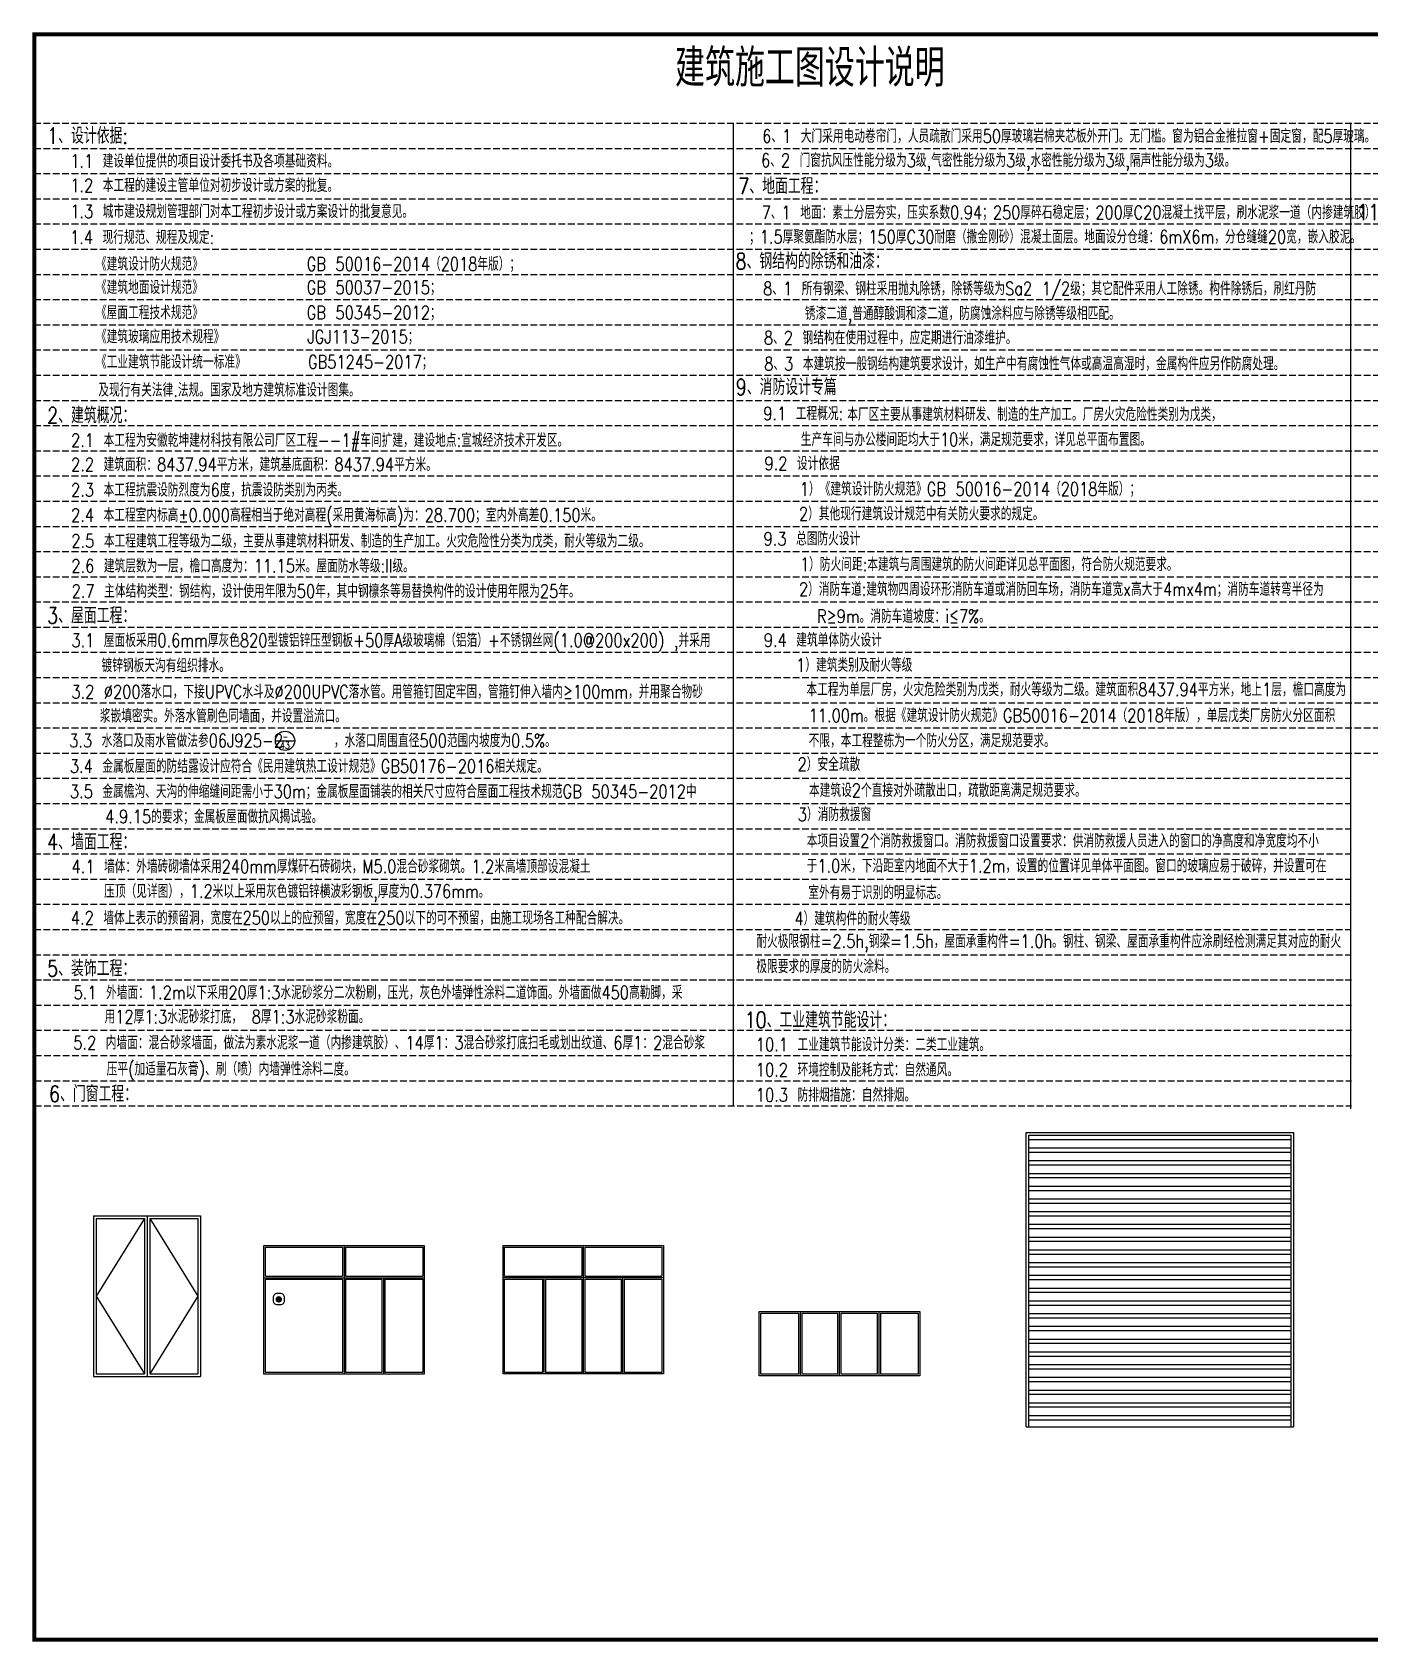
# Model space of a CAD drawing. Extents: x 4150464 to 4450492, y 75142 to 874437.
# Drawn here: x 4251963 to 4301957, y 770847 to 830997 of the extents above; entities that cross this region are included whole.
import ezdxf
from ezdxf.enums import TextEntityAlignment as Align

# ---------------------------------------------------------------- set-up
doc = ezdxf.new("R2010")
doc.units = 0
doc.header["$LTSCALE"] = 1000
doc.header["$MEASUREMENT"] = 0
doc.linetypes.add('DASH', pattern=[0.35, 0.25, -0.1])
doc.linetypes.add('DOTE', pattern=[2.42, 2, -0.2, 0.02, -0.2])
for name, color, linetype in [('3T_BAR', 7, 'Continuous'), ('DIM_LEAD', 3, 'Continuous'), ('DOTE', 8, 'DOTE'), ('PUB_TEXT', 7, 'Continuous'), ('WINDOW', 4, 'Continuous'), ('窗', 4, 'Continuous'), ('线', 144, 'Continuous'), ('门', 4, 'Continuous')]:
    doc.layers.add(name, color=color, linetype=linetype)
doc.styles.add('_HZTXT', font='txt.shx', dxfattribs={"width": 0.8, "bigfont": 'hztxt.shx'})

# ---------------------------------------------------------------- blocks, each defined once
blk = doc.blocks.new('11')
at = {"layer": '窗'}
for p, q in [((3676148, -155433), (3676148, -155973)), ((3676178, -155403), (3676178, -157803)), ((3676208, -155433), (3676208, -155973)), ((3674678, -156003), (3677678, -156003)), ((3674708, -155973), (3676148, -155973)), ((3674708, -156033), (3675413, -156033)), ((3675413, -156033), (3675413, -157773)), ((3675443, -156003), (3675443, -157773)), ((3675473, -156033), (3675473, -157773)), ((3675473, -156033), (3676148, -156033)), ((3676148, -156033), (3676148, -157773)), ((3676208, -155973), (3677648, -155973)), ((3676208, -156033), (3676883, -156033)), ((3676208, -156033), (3676208, -157773)), ((3676883, -156033), (3676883, -157773)), ((3676913, -156003), (3676913, -157803)), ((3676943, -156033), (3676943, -157773)), ((3676943, -156033), (3677648, -156033))]:
    blk.add_line(p, q, dxfattribs=at)
blk.add_lwpolyline([(3674678, -155403), (3677678, -155403), (3677678, -157803), (3674678, -157803)], close=True, dxfattribs=at)
for points in [[(3674708, -155973), (3674708, -155433), (3676148, -155433)], [(3676208, -155433), (3677648, -155433), (3677648, -155973)], [(3675413, -157773), (3674708, -157773), (3674708, -156033)], [(3677648, -156033), (3677648, -157773), (3676943, -157773)], [(3676148, -157773), (3675473, -157773)], [(3676883, -157773), (3676208, -157773)]]:
    blk.add_lwpolyline(points, dxfattribs=at)
blk = doc.blocks.new('14')
at = {"layer": '窗'}
for p, q in [((3569623, 76718), (3569623, 75578)), ((3569653, 76748), (3569653, 75548)), ((3569683, 76718), (3569683, 75578)), ((3570358, 75578), (3570358, 76718)), ((3570388, 75548), (3570388, 76748)), ((3570418, 75578), (3570418, 76718)), ((3571093, 76718), (3571093, 75578)), ((3571123, 76748), (3571123, 75548)), ((3571153, 76718), (3571153, 75578))]:
    blk.add_line(p, q, dxfattribs=at)
blk.add_lwpolyline([(3568888, 76748), (3571888, 76748), (3571888, 75548), (3568888, 75548)], close=True, dxfattribs=at)
for points in [[(3569623, 75578), (3568918, 75578), (3568918, 76718), (3569623, 76718)], [(3569683, 76718), (3570358, 76718)], [(3570418, 76718), (3571093, 76718)], [(3571153, 76718), (3571858, 76718), (3571858, 75578), (3571153, 75578)], [(3570358, 75578), (3569683, 75578)], [(3571093, 75578), (3570418, 75578)]]:
    blk.add_lwpolyline(points, dxfattribs=at)
blk = doc.blocks.new('16')
h = blk.add_hatch()
h.set_pattern_fill('ANSI32', color=0, scale=50, angle=135, style=0)
h.set_pattern_definition([(180, (0, 0), (-1e-14, -238.125), []), (180, (-79.38, 79.38), (-1e-14, -238.125), [])])
h.paths.add_polyline_path([(3858705, -276985), (3863605, -276985), (3863605, -271535), (3858705, -271535)])
at = {"layer": '门'}
blk.add_line((3858655, -276985), (3863655, -276985), dxfattribs=at)
for points in [[(3858655, -276985), (3858655, -271485), (3863655, -271485), (3863655, -276985)], [(3858705, -276985), (3858705, -271535), (3863605, -271535), (3863605, -276985)]]:
    blk.add_lwpolyline(points, dxfattribs=at)
blk = doc.blocks.new('29')
at = {"layer": 'WINDOW'}
for p, q in [((4241237, 781953), (4241237, 778953)), ((4241237, 781953), (4243237, 781953)), ((4242237, 781953), (4242237, 778953)), ((4243237, 781953), (4243237, 778953)), ((4241287, 781903), (4241287, 779003)), ((4241287, 781903), (4242187, 781903)), ((4242187, 781903), (4241287, 780453)), ((4242187, 781903), (4242187, 779003)), ((4242287, 781903), (4243187, 781903)), ((4242287, 781903), (4242287, 779003)), ((4242287, 781903), (4243187, 780453)), ((4243187, 781903), (4243187, 779003)), ((4241287, 780453), (4242187, 779003)), ((4243187, 780453), (4242287, 779003)), ((4241237, 778953), (4243237, 778953)), ((4241287, 779003), (4242187, 779003)), ((4242287, 779003), (4243187, 779003))]:
    blk.add_line(p, q, dxfattribs=at)

msp = doc.modelspace()

# ---------------------------------------------------------------- linework, layer by layer
at = {"color": 0, "const_width": 150}
msp.add_lwpolyline([(4252038, 770922), (4335888, 770922), (4335888, 830922), (4252038, 830922)], close=True, dxfattribs=at)
at = {"layer": '3T_BAR', "const_width": 50}
for points in [[(4278168, 790874), (4278168, 827597)], [(4301244, 790760), (4301244, 827597)]]:
    msp.add_lwpolyline(points, dxfattribs=at)
at = {"layer": 'DIM_LEAD', "color": 1, "const_width": 120}
msp.add_lwpolyline([(4261180, 783704, -1), (4261180, 783584, -1)], format="xyb", close=True, dxfattribs=at)
at = {"layer": 'DOTE', "color": 251, "linetype": 'DASH'}
for p, q in [((4252038, 827597), (4317160, 827597)), ((4252038, 826656), (4317160, 826656)), ((4252038, 825714), (4317160, 825714)), ((4252038, 824772), (4317160, 824772)), ((4252038, 823831), (4317160, 823831)), ((4252038, 822889), (4317160, 822889)), ((4252038, 821947), (4317160, 821947)), ((4252038, 821006), (4317160, 821006)), ((4252038, 820064), (4317160, 820064)), ((4252038, 819123), (4317160, 819123)), ((4252038, 818181), (4317160, 818181)), ((4252038, 817239), (4317160, 817239)), ((4252038, 816298), (4317160, 816298)), ((4252038, 815356), (4317160, 815356)), ((4252038, 814414), (4317160, 814414)), ((4252038, 813473), (4317160, 813473)), ((4252038, 812531), (4317160, 812531)), ((4252038, 811589), (4317160, 811589)), ((4252038, 810648), (4317160, 810648)), ((4252038, 809706), (4317160, 809706)), ((4252038, 808765), (4317160, 808765)), ((4252038, 807823), (4317160, 807823)), ((4252038, 806881), (4317160, 806881)), ((4252038, 805940), (4317160, 805940)), ((4252038, 804998), (4317160, 804998)), ((4252038, 804056), (4317160, 804056)), ((4252038, 803115), (4301244, 803115)), ((4252038, 802173), (4301244, 802173)), ((4252038, 801232), (4301244, 801232)), ((4252038, 800290), (4301244, 800290)), ((4252038, 799348), (4301244, 799348)), ((4252038, 798407), (4301244, 798407)), ((4252038, 797465), (4301244, 797465)), ((4252038, 796523), (4301244, 796523)), ((4252038, 795582), (4301244, 795582)), ((4252038, 795582), (4301244, 795582)), ((4252060, 795582, 0), (4301266, 795582, 0)), ((4252060, 794640, 0), (4301266, 794640, 0)), ((4252060, 793699, 0), (4301266, 793699, 0)), ((4252060, 792757, 0), (4301266, 792757, 0)), ((4252060, 791815, 0), (4301266, 791815, 0)), ((4252060, 790874, 0), (4301266, 790874, 0))]:
    msp.add_line(p, q, dxfattribs=at)
at = {"layer": 'PUB_TEXT'}
msp.add_line((4261054, 804517), (4261774, 804517), dxfattribs=at)
msp.add_circle((4261414, 804517), 360, dxfattribs=at)
at = {"layer": '窗'}
for p, q in [((4263558, 785593), (4263558, 784513)), ((4263618, 785653), (4263618, 780853)), ((4263678, 785593), (4263678, 784513)), ((4260618, 784453), (4266618, 784453)), ((4260678, 784513), (4263558, 784513)), ((4260678, 784393), (4262208, 784393)), ((4262208, 784393), (4263558, 784393)), ((4263558, 784393), (4263558, 780913)), ((4263678, 784513), (4266558, 784513)), ((4263678, 784393), (4265028, 784393)), ((4263678, 784393), (4263678, 780913)), ((4265028, 784393), (4265028, 780913)), ((4265088, 784453), (4265088, 780853)), ((4265148, 784393), (4266558, 784393)), ((4265148, 784393), (4265148, 780913))]:
    msp.add_line(p, q, dxfattribs=at)
msp.add_lwpolyline([(4260618, 785653), (4266618, 785653), (4266618, 780853), (4260618, 780853)], close=True, dxfattribs=at)
for points in [[(4260678, 784513), (4260678, 785593), (4263558, 785593)], [(4263678, 785593), (4266558, 785593), (4266558, 784513)], [(4262088, 780913), (4260678, 780913), (4260678, 784393)], [(4266558, 784393), (4266558, 780913), (4265148, 780913)], [(4263558, 780913), (4262088, 780913)], [(4265028, 780913), (4263678, 780913)]]:
    msp.add_lwpolyline(points, dxfattribs=at)
at = {"layer": '线'}
msp.add_lwpolyline([(4261245, 783860), (4261118, 783860, 0.414214), (4260968, 783710), (4260968, 783597, 0.414214), (4261118, 783447), (4261245, 783447, 0.414214), (4261395, 783597), (4261395, 783710, 0.414214)], format="xyb", close=True, dxfattribs=at)

# ---------------------------------------------------------------- block references
at = {"color": 0, "xscale": 2, "yscale": 2, "zscale": 2}
for name, p in [('16', (-3428202, 1332846)), ('29', (-4228216, -777146)), ('11', (-3079795, 1096461)), ('14', (-2858642, 629694))]:
    msp.add_blockref(name, p, dxfattribs=at)

# ---------------------------------------------------------------- texts
at = {"style": '_HZTXT', "width": 0.8}
msp.add_text('建筑施工图设计说明', height=1400, dxfattribs=at).set_placement((4281028, 828542), align=Align.BOTTOM_CENTER)
for s, height, p in [('1、设计依据:', 600, (4252523, 826829)), ('6、1 大门采用电动卷帘门，人员疏散门采用50厚玻璃岩棉夹芯板外开门。无门槛。窗为铝合金推拉窗+固定窗，配5厚玻璃。', 500, (4279246, 826863)), ('1.1 建设单位提供的项目设计委托书及各项基础资料。', 500, (4253387, 825932)), ('6、2 门窗抗风压性能分级为3级,气密性能分级为3级,水密性能分级为3级,隔声性能分级为3级。', 500, (4279204, 825959)), ('1.2 本工程的建设主管单位对初步设计或方案的批复。', 500, (4253387, 825021)), ('7、地面工程：', 600, (4278355, 824945)), ('1.3 城市建设规划管理部门对本工程初步设计或方案设计的批复意见。', 500, (4253387, 824049)), ('7、1 地面：素土分层夯实，压实系数0.94；250厚碎石稳定层；200厚C20混凝土找平层，刷水泥浆一道（内掺建筑胶）', 500, (4279226, 824011)), ('11、其它：', 600, (4301490, 823967)), ('1.4 现行规范、规程及规定:', 500, (4253377, 823082)), ('；1.5厚聚氨酯防水层；150厚C30耐磨（撒金刚砂）混凝土面层。地面设分仓缝：6mX6m，分仓缝缝20宽，嵌入胶泥。 ', 500, (4278755, 823100)), ('《建筑设计防火规范》          GB 50016-2014（2018年版）；', 500, (4254346, 822085)), ('8、钢结构的除锈和油漆：', 600, (4278250, 822141)), ('《建筑地面设计规范》          GB 50037-2015；', 500, (4254346, 821211)), ('8、1 所有钢梁、钢柱采用抛丸除锈，除锈等级为Sa2 1/2级；其它配件采用人工除锈。构件除锈后，刷红丹防', 500, (4279283, 821167)), ('《屋面工程技术规范》          GB 50345-2012；', 500, (4254346, 820268)), ('锈漆二道,普通醇酸调和漆二道，防腐蚀涂料应与除锈等级相匹配。', 500, (4280840, 820238)), ('《建筑玻璃应用技术规程》        JGJ113-2015；', 500, (4254346, 819368)), ('8、2 钢结构在使用过程中，应定期进行油漆维护。', 500, (4279312, 819329)), ('《工业建筑节能设计统一标准》      GB51245-2017；', 500, (4254346, 818426)), ('8、3 本建筑按一般钢结构建筑要求设计，如生产中有腐蚀性气体或高温高湿时，金属构件应另作防腐处理。', 500, (4279323, 818356)), ('9、消防设计专篇', 600, (4278259, 817437)), ('及现行有关法律.法规。国家及地方建筑标准设计图集。', 500, (4254435, 817376)), ('2、建筑概况：', 600, (4252523, 816381)), ('9.1 工程概况:', 500, (4279288, 816496)), ('本厂区主要从事建筑材料研发、制造的生产加工。厂房火灾危险性类别为戊类，', 500, (4282425, 816468)), ('2.1 本工程为安徽乾坤建材科技有限公司厂区工程--1#车间扩建，建设地点:宣城经济技术开发区。', 500, (4253417, 815498)), ('生产车间与办公楼间距均大于10米，满足规范要求，详见总平面布置图。', 500, (4280691, 815527)), ('2.2 建筑面积：8437.94平方米，建筑基底面积：8437.94平方米。', 500, (4253417, 814591)), ('9.2 设计依据', 500, (4279332, 814629)), ('2.3 本工程抗震设防烈度为6度，抗震设防类别为丙类。', 500, (4253417, 813643)), ('1）《建筑设计防火规范》GB 50016-2014（2018年版）；', 500, (4280653, 813677)), ('2.4 本工程室内标高%%P0.000高程相当于绝对高程(采用黄海标高)为：28.700；室内外高差0.150米。', 500, (4253417, 812701)), ('2）其他现行建筑设计规范中有关防火要求的规定。', 500, (4280621, 812748)), ('2.5 本工程建筑工程等级为二级，主要从事建筑材料研发、制造的生产加工。火灾危险性分类为戊类，耐火等级为二级。', 500, (4253427, 811736)), ('9.3 总图防火设计', 500, (4279299, 811816)), ('2.6 建筑层数为一层，檐口高度为：11.15米。屋面防水等级:II级。', 500, (4253427, 810802)), ('1）防火间距:本建筑与周围建筑的防火间距详见总平面图，符合防火规范要求。', 500, (4280659, 810859)), ('2.7 主体结构类型：钢结构，设计使用年限为50年，其中钢檩条等易替换构件的设计使用年限为25年。', 500, (4253439, 809859)), ('2）消防车道:建筑物四周设环形消防车道或消防回车场，消防车道宽x高大于4mx4m；消防车道转弯半径为 ', 500, (4280623, 809931)), ('3、屋面工程：', 600, (4252523, 808898)), ('R≥9m。消防车道坡度：i≤7%%%。', 500, (4281293, 808919)), ('3.1 屋面板采用0.6mm厚灰色820型镀铝锌压型钢板+50厚A级玻璃棉（铝箔）+不锈钢丝网(1.0@200x200) ,并采用', 500, (4253428, 808021)), ('9.4 建筑单体防火设计', 500, (4279307, 808031)), ('镀锌钢板天沟有组织排水。', 500, (4254554, 807080)), ('1）建筑类别及耐火等级', 500, (4280517, 807095)), ('3.2 %%C200落水口，下接UPVC水斗及%%C200UPVC落水管。用管箍钉固定牢固，管箍钉伸入墙内≥100mm，并用聚合物砂', 500, (4253428, 806100)), ('本工程为单层厂房，火灾危险类别为戊类，耐火等级为二级。建筑面积8437.94平方米，地上1层，檐口高度为', 500, (4280901, 806183)), ('浆嵌填密实。外落水管刷色同墙面，并设置溢流口。', 500, (4254491, 805195)), ('11.00m。根据《建筑设计防火规范》GB50016-2014（2018年版），单层戊类厂房防火分区面积', 500, (4280983, 805214)), ('3.3 水落口及雨水管做法参06J925-2    ，水落口周围直径500范围内坡度为0.5%%%。', 500, (4253346, 804273)), ('不限，本工程整栋为一个防火分区，满足规范要求。   ', 500, (4280983, 804272)), ('3.4 金属板屋面的防结露设计应符合《民用建筑热工设计规范》GB50176-2016相关规定。 ', 500, (4253373, 803317)), ('2）安全疏散', 500, (4280570, 803389)), ('3.5 金属檐沟、天沟的伸缩缝间距需小于30m；金属板屋面铺装的相关尺寸应符合屋面工程技术规范GB 50345-2012中', 500, (4253373, 802375)), ('本建筑设2个直接对外疏散出口，疏散距离满足规范要求。 ', 500, (4280996, 802416)), ('4.9.15的要求；金属板屋面做抗风揭试验。 ', 500, (4254693, 801434)), ('3）消防救援窗', 500, (4280578, 801515)), ('4、墙面工程：', 600, (4252523, 800440)), ('本项目设置2个消防救援窗口。消防救援窗口设置要求：供消防救援人员进入的窗口的净高度和净宽度均不小', 500, (4280910, 800527)), ('4.1 墙体：外墙砖砌墙体采用240mm厚煤矸石砖砌块，M5.0混合砂浆砌筑。1.2米高墙顶部设混凝土', 500, (4253435, 799569)), ('于1.0米，下沿距室内地面不大于1.2m，设置的位置详见单体平面图。窗口的玻璃应易于破碎，并设置可在', 500, (4280910, 799594)), ('压顶（见详图），1.2米以上采用灰色镀铝锌横波彩钢板,厚度为0.376mm。', 500, (4254652, 798644)), ('室外有易于识别的明显标志。 ', 500, (4280972, 798595)), ('4.2 墙体上表示的预留洞，宽度在250以上的应预留，宽度在250以下的可不预留，由施工现场各工种配合解决。', 500, (4253410, 797648)), ('4）建筑构件的耐火等级', 500, (4280450, 797624)), ('耐火极限钢柱=2.5h,钢梁=1.5h，屋面承重构件=1.0h。钢柱、钢梁、屋面承重构件应涂刷经检测满足其对应的耐火', 500, (4279028, 796776)), ('极限要求的厚度的防火涂料。', 500, (4279028, 795834)), ('5、装饰工程：', 600, (4252523, 795712)), ('5.1 外墙面：1.2m以下采用20厚1:3水泥砂浆分二次粉刷，压光，灰色外墙弹性涂料二道饰面。外墙面做450高勒脚，采', 500, (4253512, 794859)), ('用12厚1:3水泥砂浆打底， 8厚1:3水泥砂浆粉面。', 500, (4254668, 793956)), ('10、工业建筑节能设计：', 600, (4278590, 793788)), ('5.2 内墙面：混合砂浆墙面，做法为素水泥浆一道（内掺建筑胶）、14厚1：3混合砂浆打底扫毛或划出纹道、6厚1：2混合砂浆', 500, (4253499, 792984, 0)), ('10.1 工业建筑节能设计分类：二类工业建筑。', 500, (4279011, 792915)), ('压平(加适量石灰膏)、刷（喷）内墙弹性涂料二度。', 500, (4254746, 792002, 0)), ('10.2 环境控制及能耗方式：自然通风。', 500, (4279011, 791974)), ('6、门窗工程：', 600, (4252590, 791024, 0)), ('10.3 防排烟措施：自然排烟。', 500, (4279011, 791032))]:
    msp.add_text(s, height=height, dxfattribs=at).set_placement(p)
at = {"layer": 'PUB_TEXT', "linetype": 'Continuous', "style": '_HZTXT'}
for s, width, p in [('43', 0.8, (4261409, 804211)), ('-', 0.6, (4261426, 804543))]:
    msp.add_text(s, height=270, dxfattribs=dict(at, width=width)).set_placement(p, align=Align.CENTER)

doc.saveas('drawing.dxf')
